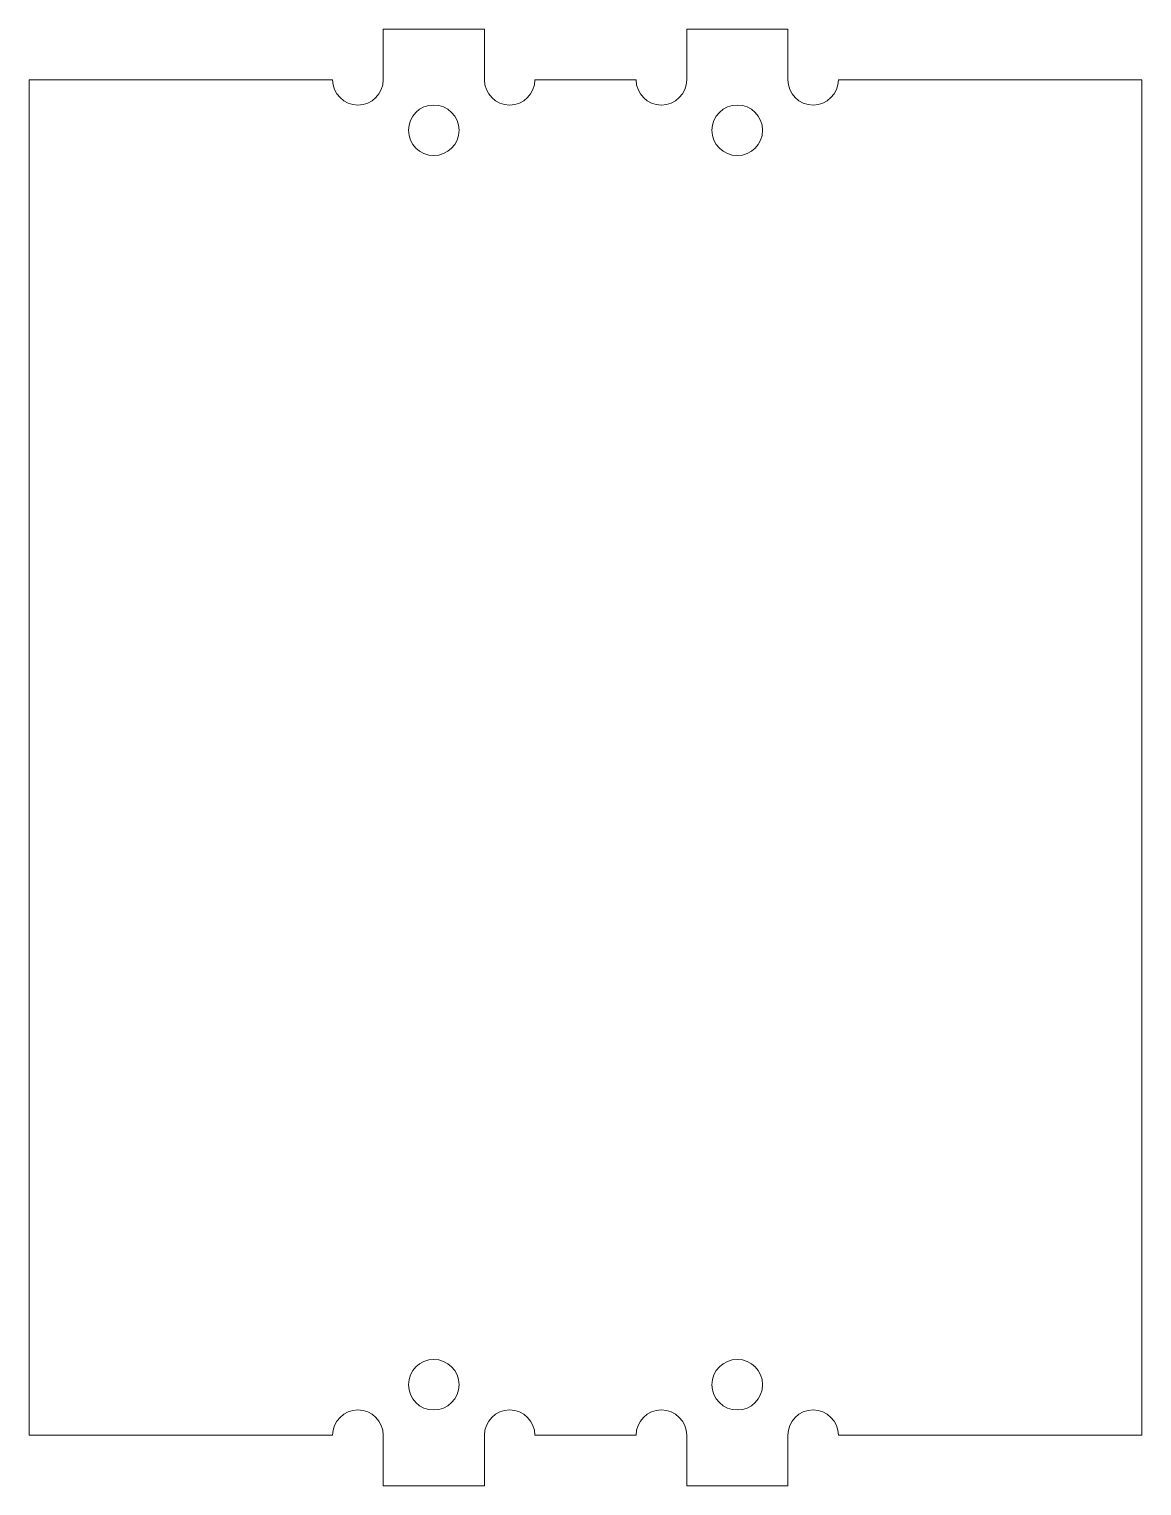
# Model space of a CAD drawing. Header units: millimetres. Extents: x -13.7 to 30.3, y -28.6 to 29.
import ezdxf

# ---------------------------------------------------------------- set-up
doc = ezdxf.new("R2010")
doc.units = ezdxf.units.MM

msp = doc.modelspace()

# ---------------------------------------------------------------- linework, layer by layer
at = {"color": 7, "linetype": 'Continuous', "lineweight": 15}
for p, q in [((0.345, 28.98), (0.345, 26.98)), ((4.345, 28.98), (0.345, 28.98)), ((4.345, 26.98), (4.345, 28.98)), ((12.345, 28.98), (12.345, 26.98)), ((16.345, 28.98), (12.345, 28.98)), ((16.345, 26.98), (16.345, 28.98)), ((-13.655, 26.98), (-13.655, -26.62)), ((-1.655, 26.98), (-13.655, 26.98)), ((10.345, 26.98), (6.345, 26.98)), ((30.345, 26.98), (18.345, 26.98)), ((30.345, -26.62), (30.345, 26.98)), ((-13.655, -26.62), (-1.655, -26.62)), ((0.345, -26.62), (0.345, -28.62)), ((4.345, -28.62), (4.345, -26.62)), ((6.345, -26.62), (10.345, -26.62)), ((12.345, -26.62), (12.345, -28.62)), ((16.345, -28.62), (16.345, -26.62)), ((18.345, -26.62), (30.345, -26.62)), ((0.345, -28.62), (4.345, -28.62)), ((12.345, -28.62), (16.345, -28.62))]:
    msp.add_line(p, q, dxfattribs=at)
for centre in [(2.345, 24.98), (14.345, 24.98), (2.345, -24.62), (14.345, -24.62)]:
    msp.add_circle(centre, 1, dxfattribs=at)
for centre, start, end in [((-0.655, 26.98), 180, 0), ((5.345, 26.98), 180, 0), ((11.345, 26.98), 180, 0), ((17.345, 26.98), 180, 0), ((-0.655, -26.62), 0, 180), ((5.345, -26.62), 0, 180), ((11.345, -26.62), 0, 180), ((17.345, -26.62), 0, 180)]:
    msp.add_arc(centre, 1, start, end, dxfattribs=at)

doc.saveas('drawing.dxf')
